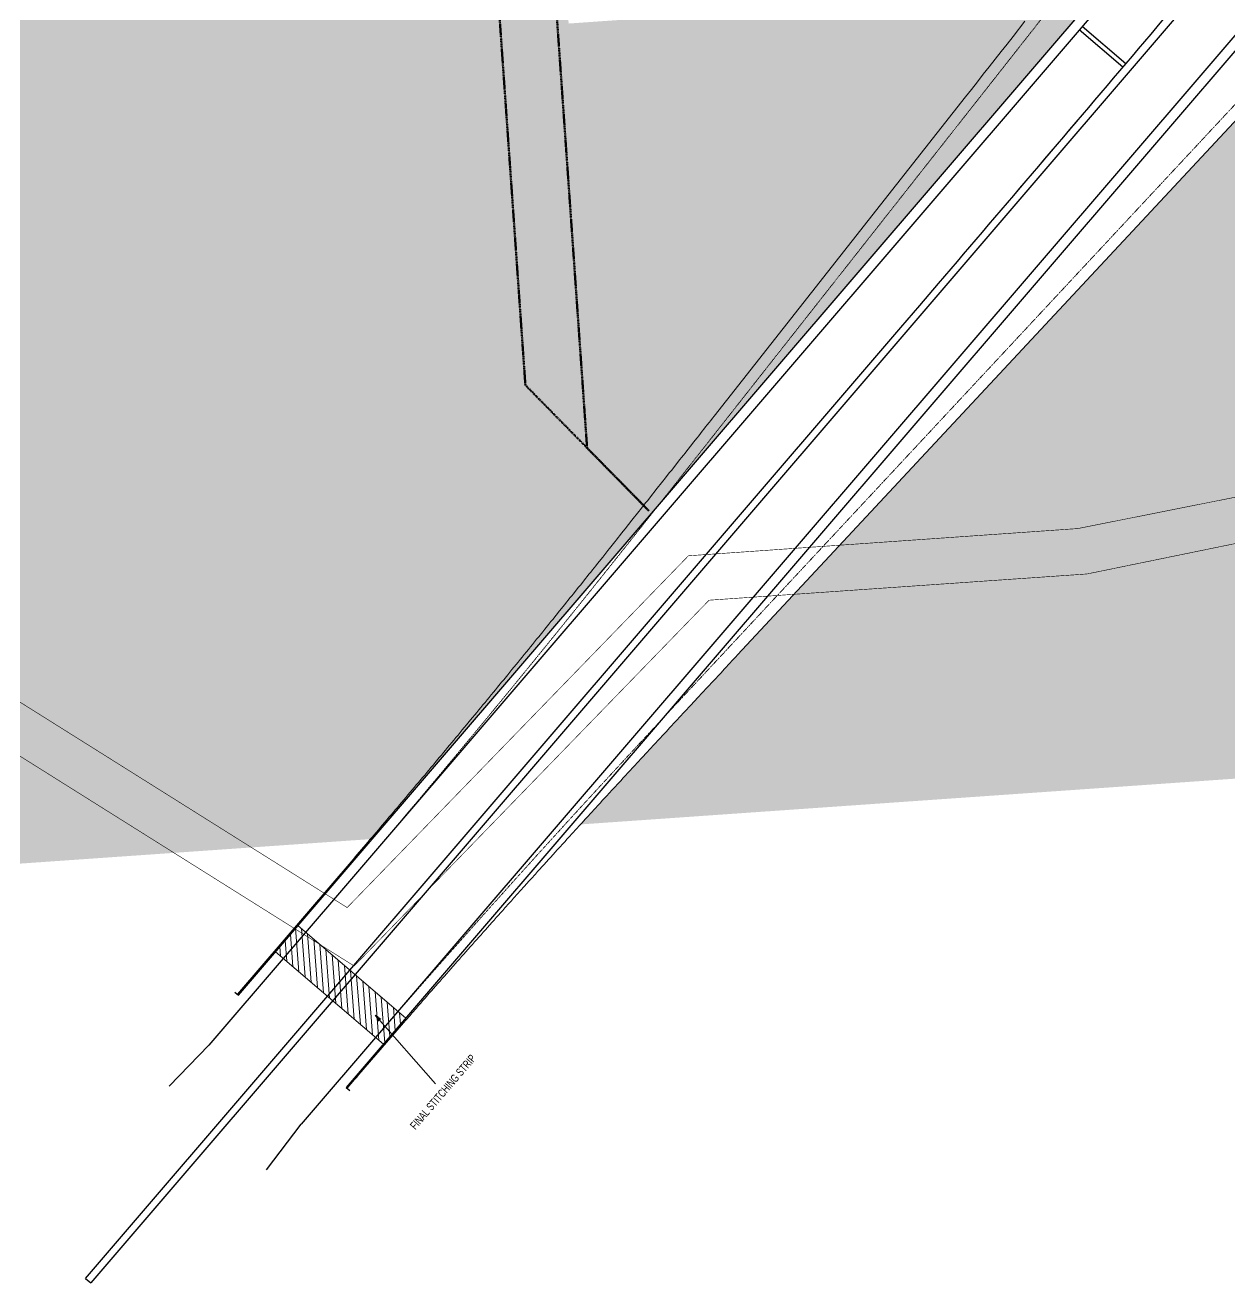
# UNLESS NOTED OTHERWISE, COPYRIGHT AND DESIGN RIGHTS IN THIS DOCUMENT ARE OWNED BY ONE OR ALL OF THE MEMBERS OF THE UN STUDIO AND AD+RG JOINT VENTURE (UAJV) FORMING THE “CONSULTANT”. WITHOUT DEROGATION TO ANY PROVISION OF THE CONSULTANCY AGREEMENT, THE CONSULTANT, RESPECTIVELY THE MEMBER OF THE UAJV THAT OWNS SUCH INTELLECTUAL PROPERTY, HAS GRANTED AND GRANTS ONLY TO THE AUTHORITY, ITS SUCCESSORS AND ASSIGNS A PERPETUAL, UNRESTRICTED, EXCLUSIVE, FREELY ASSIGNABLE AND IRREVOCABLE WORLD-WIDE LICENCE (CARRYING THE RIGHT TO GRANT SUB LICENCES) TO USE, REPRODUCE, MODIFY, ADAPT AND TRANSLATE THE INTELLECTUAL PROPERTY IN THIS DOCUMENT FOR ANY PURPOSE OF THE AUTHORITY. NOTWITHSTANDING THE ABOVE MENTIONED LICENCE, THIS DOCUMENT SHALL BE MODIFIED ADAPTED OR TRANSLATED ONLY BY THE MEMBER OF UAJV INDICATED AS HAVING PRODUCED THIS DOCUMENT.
# Model space of a CAD drawing. Header units: millimetres. Extents: x 833941507 to 1669051331, y 817666127 to 1636299673.
# Drawn here: x 834334598 to 834439962, y 817846362 to 817956328 of the extents above; entities that cross this region are included whole.
import ezdxf
from ezdxf.enums import TextEntityAlignment as Align

# ---------------------------------------------------------------- set-up
doc = ezdxf.new("R2010")
doc.units = ezdxf.units.MM
doc.header["$LTSCALE"] = 3
for name, pattern in [('3A35X-MAGP-P-MP-B02A$0$Double dash', [24.5, 10, -3, 2, -3, 2, -4.5]), ('AEL TUNNEL$0$DGN Style 5', [4.49075, 1.924607, -2.566143]), ('DASH', [0.35, 0.25, -0.1])]:
    doc.linetypes.add(name, pattern=pattern)
for name, color, linetype, lineweight in [('3A35X-MAGP-P-MP-B02A$0$C-910-M_SITE_BOUND', 252, '3A35X-MAGP-P-MP-B02A$0$Double dash', 70), ('AEL TUNNEL$0$Level 14', 253, 'Continuous', 0), ('AEL TUNNEL$0$Level 17', 253, 'Continuous', 0), ('AEL TUNNEL$0$Level 18', 253, 'Continuous', 0), ('AEL TUNNEL$0$Level 57', 253, 'Continuous', 0), ('DraftConditionLine_WWR_20160425', 7, 'DASH', 0), ('UAJ-23FLOR-h', 251, 'Continuous', 9)]:
    doc.layers.add(name, color=color, linetype=linetype, lineweight=lineweight)
doc.layers.add('UAJ-00XREF', color=7, linetype='Continuous')
doc.styles.add('AEL TUNNEL$0$Style-ENGINEERING', font='ENGINEERING.shx')

# ---------------------------------------------------------------- blocks, each defined once
blk = doc.blocks.new('AEL TUNNEL$0$ARROW1')
at = {"layer": 'AEL TUNNEL$0$Level 57', "linetype": 'Continuous', "lineweight": 0}
for p, q in [((-0.3, 0.07), (-0.278, 0.07)), ((-0.3, 0.05), (-0.199, 0.05)), ((-0.3, 0.03), (-0.119, 0.03)), ((-0.3, 0.01), (-0.039, 0.01)), ((-0.3, -0.01), (-0.041, -0.01)), ((-0.3, -0.03), (-0.121, -0.03)), ((-0.3, -0.05), (-0.201, -0.05)), ((-0.3, -0.07), (-0.282, -0.07))]:
    blk.add_line(p, q, dxfattribs=at)
blk.add_solid([(-0.3, -0.075), (0, 0), (-0.3, 0.075)], dxfattribs=at)
blk = doc.blocks.new('GBP-LTC-LB01')
at = {"layer": 'UAJ-23FLOR-h'}
h = blk.add_hatch(dxfattribs=at)
h.set_pattern_fill('EARTH,_O', color=256, scale=180, angle=45)
h.set_pattern_definition([(48.9989, (834576001.8, 818046085.3), (-112.727, 1612.5107), [1143, -1143]), (48.9989, (834575678.3, 818046366.6), (-112.727, 1612.5107), [1143, -1143]), (48.9989, (834575354.8, 818046647.8), (-112.727, 1612.5107), [1143, -1143]), (138.9989, (834575340.7, 818046849.3), (-1612.5107, -112.727), [1143, -1143]), (138.9989, (834575621.9, 818047172.8), (-1612.5107, -112.727), [1143, -1143]), (138.9989, (834575903.1, 818047496.3), (-1612.5107, -112.727), [1143, -1143])])
h.paths.add_polyline_path([(834572173, 818200349), (834310584, 818182062), (834331502, 817882832), (834364940, 817885169), (834473096, 818011284), (834480534, 818020120), (834485095, 818025710), (834491376, 818033619), (834497063, 818041013), (834493146, 818043679), (834512789, 818074029), (834518712, 818083675), (834526231, 818096325), (834534646, 818111073), (834545956, 818131981), (834557205, 818154199), (834564040, 818168497), (834570941, 818183576), (834578368, 818200696)])
h.paths.add_polyline_path([(834382131, 817956470), (834418269, 817958996), (834422062, 817963856), (834428403, 817964299), (834467239, 818010696), (834466445, 818021739), (834476098, 818035709), (834485267, 818048983), (834487015, 818051460), (834497268, 818067303), (834492893, 818129890), (834448057, 818126756), (834416897, 818105052), (834382061, 818080789), (834386167, 818022059), (834377588, 818021459)], flags=16)
edge = h.paths.add_edge_path(flags=16)
edge.add_line((834540292, 818142076), (834533466, 818141614))
edge.add_line((834533466, 818141614), (834523258, 818143863))
edge.add_line((834523258, 818143863), (834525897, 818155839))
edge.add_arc((834558382, 818267025), 115835, 237.2184, 253.71313, ccw=False)
edge.add_line((834495665, 818169638), (834498268, 818132357))
edge.add_line((834498268, 818132357), (834496346, 818130135))
edge.add_line((834496346, 818130135), (834492880, 818129893))
edge.add_line((834492880, 818129893), (834494230, 818110588))
edge.add_line((834494230, 818110588), (834496326, 818110708))
edge.add_line((834496326, 818110708), (834498420, 818080754))
edge.add_line((834498420, 818080754), (834498046, 818080727))
edge.add_line((834498046, 818080727), (834498255, 818077746))
edge.add_line((834498255, 818077746), (834503061, 818078082))
edge.add_line((834503061, 818078082), (834504980, 818081212))
edge.add_line((834504980, 818081212), (834509429, 818088471))
edge.add_line((834509429, 818088471), (834515217, 818097914))
edge.add_line((834515217, 818097914), (834526067, 818116416))
edge.add_line((834526067, 818116416), (834532489, 818127889))
edge.add_line((834532489, 818127889), (834534831, 818132146))
edge.add_line((834534831, 818132146), (834540292, 818142076))
h = blk.add_hatch(dxfattribs=at)
h.set_pattern_fill('EARTH,_O', color=256, scale=180, angle=45)
h.set_pattern_definition([(45.0000001, (-1082349.7, 54794.9), (-3e-06, 1616.4461018), [1143, -1143]), (45.0000001, (-1082652.8, 55098), (-3e-06, 1616.4461018), [1143, -1143]), (45.0000001, (-1082955.9, 55401.1), (-3e-06, 1616.4461018), [1143, -1143]), (135.0000001, (-1082955.9, 55603.1), (-1616.4461018, -3e-06), [1143, -1143]), (135.0000001, (-1082652.8, 55906.2), (-1616.4461018, -3e-06), [1143, -1143]), (135.0000001, (-1082349.7, 56209.3), (-1616.4461018, -3e-06), [1143, -1143])])
h.paths.add_polyline_path([(834669469, 818015499), (834651081, 818014214), (834651091, 818014066), (834669480, 818015352)], flags=16)
edge = h.paths.add_edge_path()
edge.add_arc((834611764, 818123015), 22001, 94.00072, 118.68868)
edge.add_line((834601202, 818142316), (834593918, 818141228))
edge.add_arc((834611768, 818123014), 25503, 93.99716, 134.42127, ccw=False)
edge.add_line((834609991, 818148455), (834618164, 818149026))
edge.add_line((834618164, 818149026), (834618408, 818145535))
edge.add_line((834618408, 818145535), (834616365, 818145392))
edge.add_line((834616365, 818145392), (834616609, 818141901))
edge.add_line((834616609, 818141901), (834611622, 818141552))
edge.add_line((834611622, 818141552), (834611378, 818145043))
edge.add_line((834611378, 818145043), (834610229, 818144963))
h.paths.add_polyline_path([(834673233, 818197366), (834607546, 818192774), (834599172, 818174435), (834588349, 818152375), (834578622, 818133891), (834568418, 818115665), (834556457, 818095618), (834546606, 818080042), (834532219, 818058624), (834523692, 818046596), (834515684, 818035708), (834508244, 818025930), (834500656, 818016266), (834489787, 818002934), (834483448, 817995421), (834478638, 817989842), (834458454, 817967379), (834441506, 817949096), (834383076, 817886437), (834482027, 817893355), (834551919, 817920009), (834634905, 817930637), (834634023, 817939309), (834633770, 817941796), (834633578, 817943687), (834508697, 817930984), (834507053, 817930191), (834506409, 817939427), (834507657, 817945567), (834503417, 818006767), (834503064, 818011763), (834514053, 818025792), (834520785, 818034889), (834526319, 818042437), (834532382, 818050706), (834536346, 818056473), (834542258, 818065226), (834550406, 818077287), (834561579, 818095002), (834574523, 818117080), (834587769, 818140310), (834609774, 818143595), (834610002, 818140336), (834634253, 818142031), (834636807, 818105492), (834642791, 818105914), (834646279, 818056033), (834640293, 818055614), (834643382, 818011425), (834641138, 818011268), (834645776, 817944928), (834639048, 817944244), (834640362, 817931328), (834651070, 817932707), (834650588, 817936476), (834685106, 817940897), (834685588, 817937128), (834691374, 817937869)])
at = {"layer": 'AEL TUNNEL$0$Level 14', "linetype": 'Continuous', "lineweight": 13, "flags": 128}
for points in [[(834416836, 817950048), (834417358, 817950709), (834417879, 817951371), (834418400, 817952032), (834418921, 817952694), (834419442, 817953355), (834419962, 817954017), (834420483, 817954678), (834421004, 817955340), (834422045, 817956663)], [(834394859, 817922146), (834416837, 817950048)], [(834441513, 817949103), (834396914, 817901277)], [(834380586, 817904177), (834380737, 817904365), (834381040, 817904741), (834381343, 817905116), (834381797, 817905679), (834381948, 817905867), (834382099, 817906055), (834382250, 817906244), (834382402, 817906432), (834382552, 817906619), (834382703, 817906807), (834383005, 817907184), (834383156, 817907372), (834383458, 817907749), (834383608, 817907937), (834383759, 817908126), (834383910, 817908314), (834384061, 817908503), (834384211, 817908691), (834384512, 817909068), (834384663, 817909257), (834385114, 817909823), (834385566, 817910390), (834385716, 817910578), (834386167, 817911146), (834386317, 817911334), (834386468, 817911523), (834386618, 817911712), (834386768, 817911901), (834387068, 817912280), (834387669, 817913036), (834388269, 817913794), (834388419, 817913983), (834388569, 817914173), (834388719, 817914362), (834388868, 817914551), (834389019, 817914741), (834389318, 817915120), (834389468, 817915310), (834389618, 817915500), (834389768, 817915689), (834390367, 817916448), (834390517, 817916638), (834390667, 817916827), (834390966, 817917207), (834391116, 817917397), (834391416, 817917776), (834391565, 817917966), (834391865, 817918346), (834392015, 817918536), (834392165, 817918726), (834392314, 817918915), (834392464, 817919105), (834392913, 817919676), (834393063, 817919866), (834393362, 817920245), (834393512, 817920435), (834393811, 817920815), (834393961, 817921005), (834394111, 817921196), (834394260, 817921386), (834394410, 817921576), (834394560, 817921766), (834394710, 817921956), (834394859, 817922146)], [(834363273, 817883380), (834363459, 817883597), (834363645, 817883813), (834364016, 817884246), (834364200, 817884463), (834364386, 817884679), (834364571, 817884896), (834364755, 817885112), (834364940, 817885329), (834365125, 817885546), (834365495, 817885980), (834365679, 817886197), (834365863, 817886413), (834366232, 817886848), (834366417, 817887065), (834366601, 817887282), (834366785, 817887500), (834366969, 817887716), (834367153, 817887934), (834367337, 817888152), (834367705, 817888587), (834367889, 817888805), (834368072, 817889022), (834368440, 817889458), (834368623, 817889675), (834368807, 817889893), (834368990, 817890111), (834369357, 817890548), (834369540, 817890765), (834369723, 817890984), (834369906, 817891202), (834370089, 817891420), (834370272, 817891639), (834370455, 817891857), (834370820, 817892294), (834371003, 817892513), (834371185, 817892731), (834371368, 817892950), (834371550, 817893169), (834371915, 817893607), (834372098, 817893826), (834372280, 817894044), (834372462, 817894263), (834372644, 817894483), (834372826, 817894701), (834373008, 817894921), (834373189, 817895140), (834373553, 817895579), (834373735, 817895798), (834373916, 817896017), (834374097, 817896237), (834374279, 817896457), (834374460, 817896676), (834374641, 817896896), (834374823, 817897116), (834375004, 817897336), (834375185, 817897556), (834375366, 817897775), (834375547, 817897996), (834375728, 817898216), (834375909, 817898436), (834376270, 817898876), (834376450, 817899096), (834376812, 817899537), (834376992, 817899757), (834377172, 817899978), (834377533, 817900419), (834377713, 817900640), (834377893, 817900861), (834378073, 817901081), (834378253, 817901302), (834378433, 817901523), (834378613, 817901744), (834378793, 817901965), (834378972, 817902186), (834379152, 817902407), (834379331, 817902628), (834379511, 817902849), (834379870, 817903292), (834380049, 817903513), (834380407, 817903956), (834380586, 817904178)], [(834396914, 817901277), (834396749, 817901100), (834396584, 817900923), (834396419, 817900746), (834396254, 817900569), (834396089, 817900392), (834395924, 817900215), (834395759, 817900038), (834395429, 817899684), (834395264, 817899507), (834394934, 817899154), (834394770, 817898977), (834394604, 817898800), (834394440, 817898623), (834394274, 817898446), (834394110, 817898269), (834393945, 817898092), (834393780, 817897915), (834393450, 817897561), (834392791, 817896853), (834392626, 817896676), (834392462, 817896499), (834392297, 817896323), (834392132, 817896145), (834391968, 817895968), (834391474, 817895437), (834391309, 817895260), (834391145, 817895083), (834390980, 817894906), (834390652, 817894552), (834390487, 817894375), (834390322, 817894198), (834390158, 817894021), (834389994, 817893844), (834389665, 817893489), (834389501, 817893312), (834389336, 817893135), (834388844, 817892604), (834388680, 817892426), (834388515, 817892249), (834388188, 817891895), (834387859, 817891540), (834387695, 817891363), (834387532, 817891185), (834387368, 817891008), (834387040, 817890653), (834386876, 817890476), (834386712, 817890298), (834386549, 817890121), (834386385, 817889944), (834386221, 817889766), (834386058, 817889589), (834385894, 817889411), (834385731, 817889233), (834385404, 817888878), (834385077, 817888523), (834384914, 817888345), (834384751, 817888168), (834384424, 817887812), (834384098, 817887456), (834383772, 817887101), (834383609, 817886923), (834383283, 817886567), (834383120, 817886389), (834382794, 817886033), (834382469, 817885677), (834382144, 817885320), (834381982, 817885142), (834381819, 817884964), (834381657, 817884786), (834381332, 817884428)], [(834381332, 817884429), (834381140, 817884218), (834380949, 817884007), (834380566, 817883585), (834380375, 817883374), (834379992, 817882952), (834379801, 817882741), (834379610, 817882530), (834379418, 817882318), (834379227, 817882107), (834378845, 817881684), (834378655, 817881473), (834378273, 817881049), (834377892, 817880625), (834377702, 817880414), (834377321, 817879990), (834377131, 817879778), (834376940, 817879566), (834376560, 817879141), (834376370, 817878929), (834376180, 817878717), (834375990, 817878505), (834375800, 817878292), (834375610, 817878080), (834375421, 817877867), (834375041, 817877442), (834374852, 817877229), (834374662, 817877016), (834374473, 817876804), (834374284, 817876591), (834374095, 817876378), (834373905, 817876165), (834373716, 817875952), (834373527, 817875739), (834373149, 817875312), (834372960, 817875099), (834372772, 817874885), (834372583, 817874672), (834372394, 817874459), (834372206, 817874245), (834371829, 817873818), (834371640, 817873604), (834371452, 817873390), (834371264, 817873177), (834371076, 817872963), (834370887, 817872749), (834370699, 817872535), (834370511, 817872321), (834370323, 817872106), (834370136, 817871892), (834369948, 817871678), (834369572, 817871249), (834369385, 817871035), (834369197, 817870821), (834369010, 817870607), (834368822, 817870392), (834368448, 817869962), (834368261, 817869748), (834367886, 817869318), (834367699, 817869103), (834367512, 817868888), (834367139, 817868458), (834366765, 817868027), (834366578, 817867812), (834366392, 817867597), (834366205, 817867381), (834366019, 817867166), (834365833, 817866951), (834365647, 817866735), (834365460, 817866519), (834365274, 817866304), (834365088, 817866088), (834364902, 817865872), (834364716, 817865656), (834364530, 817865440), (834364344, 817865225), (834364159, 817865009), (834363787, 817864576), (834363602, 817864360), (834363416, 817864144)], [(834353167, 817871593), (834363273, 817883380)], [(834363416, 817864144), (834362754, 817863372)]]:
    blk.add_lwpolyline(points, dxfattribs=at)
at = {"layer": 'AEL TUNNEL$0$Level 17', "linetype": 'AEL TUNNEL$0$DGN Style 5', "lineweight": 13, "flags": 128}
for points in [[(834417619, 817949423), (834418140, 817950084), (834418661, 817950746), (834419182, 817951408), (834419703, 817952069), (834420224, 817952730), (834420744, 817953392), (834421266, 817954054), (834421786, 817954715), (834422828, 817956038), (834423348, 817956700), (834423869, 817957361), (834424389, 817958023), (834424910, 817958685), (834425430, 817959347), (834425950, 817960008), (834426470, 817960670), (834426990, 817961332), (834427510, 817961994), (834428029, 817962656), (834428549, 817963318), (834429068, 817963981), (834429588, 817964643), (834430107, 817965305), (834430626, 817965968), (834431145, 817966631), (834431663, 817967293), (834432182, 817967956), (834432700, 817968619), (834433218, 817969282), (834433736, 817969945), (834434254, 817970608), (834434771, 817971272), (834435288, 817971935), (834435806, 817972599), (834436322, 817973263), (834436839, 817973927), (834437356, 817974591), (834437872, 817975255), (834438388, 817975920), (834438903, 817976584), (834439419, 817977249), (834439934, 817977914), (834440449, 817978579), (834440964, 817979244), (834441478, 817979910), (834441992, 817980576), (834442506, 817981241), (834443019, 817981907), (834443532, 817982574), (834444045, 817983240), (834444558, 817983907), (834445070, 817984574), (834445582, 817985241), (834446094, 817985908), (834446605, 817986576), (834447116, 817987244), (834447626, 817987912), (834448136, 817988580), (834448646, 817989249), (834449156, 817989918), (834449665, 817990587), (834450174, 817991256), (834450682, 817991926), (834451190, 817992596), (834451697, 817993266), (834452204, 817993936), (834452711, 817994607), (834453217, 817995278), (834453723, 817995949), (834454228, 817996621), (834454734, 817997293), (834455238, 817997965), (834455742, 817998638), (834456246, 817999310), (834456749, 817999984), (834457252, 818000657), (834457754, 818001331), (834458256, 818002005), (834458757, 818002679), (834459258, 818003354), (834459758, 818004029), (834460258, 818004705), (834460757, 818005381), (834461256, 818006057), (834461754, 818006733), (834462252, 818007410), (834462749, 818008088), (834463246, 818008765), (834463742, 818009443), (834464237, 818010122), (834464732, 818010800), (834465227, 818011480), (834465721, 818012159), (834466214, 818012840)], [(834448237, 817972186), (834340344, 817846362)], [(834411193, 817929907), (834411742, 817930547), (834412290, 817931186), (834412838, 817931825), (834414482, 817933744), (834416127, 817935662), (834416675, 817936302), (834417223, 817936942), (834417771, 817937582), (834418319, 817938221), (834418866, 817938861), (834419414, 817939502), (834419962, 817940142), (834420509, 817940782), (834421057, 817941422), (834421604, 817942063), (834422152, 817942704), (834422699, 817943345), (834423246, 817943985), (834423793, 817944627), (834424340, 817945268), (834424886, 817945909), (834425433, 817946551), (834425979, 817947192), (834426526, 817947834), (834427071, 817948476), (834427618, 817949118), (834428163, 817949761), (834428709, 817950403), (834429254, 817951046), (834429799, 817951689), (834430344, 817952332), (834430889, 817952975), (834431434, 817953619), (834431978, 817954262), (834432522, 817954906), (834433066, 817955551), (834433610, 817956195), (834434153, 817956840), (834434696, 817957485), (834435239, 817958130), (834435782, 817958776), (834436324, 817959421), (834439832, 817963602)], [(834440781, 817949785), (834396183, 817901959)], [(834395641, 817921521), (834417619, 817949423)], [(834381364, 817903549), (834381516, 817903737), (834381819, 817904113), (834382122, 817904489), (834382576, 817905053), (834382727, 817905241), (834382879, 817905429), (834383030, 817905617), (834383181, 817905806), (834383332, 817905994), (834383483, 817906182), (834383786, 817906559), (834383936, 817906747), (834384239, 817907124), (834384389, 817907313), (834384540, 817907501), (834384691, 817907690), (834384842, 817907879), (834384993, 817908067), (834385294, 817908445), (834385445, 817908633), (834385897, 817909200), (834386348, 817909767), (834386499, 817909956), (834386950, 817910523), (834387100, 817910712), (834387251, 817910901), (834387401, 817911090), (834387551, 817911279), (834387852, 817911658), (834388452, 817912415), (834389053, 817913173), (834389203, 817913363), (834389353, 817913553), (834389503, 817913742), (834389653, 817913931), (834389803, 817914121), (834390103, 817914500), (834390253, 817914690), (834390403, 817914880), (834390553, 817915069), (834391152, 817915828), (834391302, 817916018), (834391452, 817916208), (834391752, 817916587), (834391902, 817916777), (834392201, 817917157), (834392351, 817917347), (834392650, 817917727), (834392800, 817917917), (834392950, 817918107), (834393100, 817918296), (834393249, 817918486), (834393699, 817919057), (834393849, 817919247), (834394148, 817919626), (834394297, 817919816), (834394597, 817920196), (834394746, 817920387), (834394896, 817920577), (834395046, 817920767), (834395196, 817920957), (834395346, 817921147), (834395496, 817921337), (834395645, 817921527)], [(834364028, 817882723), (834364404, 817883163), (834364775, 817883596), (834364961, 817883813), (834365146, 817884030), (834365331, 817884246), (834365516, 817884463), (834365701, 817884680), (834365886, 817884897), (834366256, 817885332), (834366441, 817885549), (834366625, 817885766), (834366995, 817886201), (834367179, 817886418), (834367364, 817886636), (834367548, 817886853), (834367732, 817887070), (834367917, 817887288), (834368101, 817887506), (834368469, 817887942), (834368653, 817888159), (834368837, 817888377), (834369205, 817888813), (834369388, 817889031), (834369572, 817889249), (834369755, 817889468), (834370122, 817889904), (834370306, 817890122), (834370489, 817890341), (834370672, 817890559), (834370855, 817890778), (834371039, 817890997), (834371222, 817891215), (834371588, 817891653), (834371770, 817891872), (834371953, 817892090), (834372136, 817892310), (834372319, 817892528), (834372684, 817892967), (834372866, 817893186), (834373048, 817893405), (834373231, 817893624), (834373413, 817893844), (834373595, 817894063), (834373777, 817894282), (834373959, 817894502), (834374323, 817894941), (834374505, 817895161), (834374686, 817895380), (834374868, 817895600), (834375050, 817895820), (834375231, 817896040), (834375413, 817896260), (834375594, 817896480), (834375776, 817896700), (834375957, 817896920), (834376138, 817897140), (834376319, 817897360), (834376500, 817897581), (834376681, 817897801), (834377043, 817898242), (834377224, 817898462), (834377586, 817898904), (834377766, 817899124), (834377946, 817899345), (834378308, 817899786), (834378488, 817900007), (834378668, 817900229), (834378848, 817900450), (834379028, 817900670), (834379208, 817900891), (834379388, 817901113), (834379568, 817901334), (834379748, 817901555), (834379928, 817901776), (834380108, 817901998), (834380287, 817902219), (834380647, 817902663), (834380826, 817902884), (834381184, 817903327), (834381364, 817903549)], [(834396183, 817901959), (834396018, 817901782), (834395853, 817901605), (834395688, 817901428), (834395523, 817901251), (834395358, 817901074), (834395193, 817900897), (834395028, 817900720), (834394698, 817900366), (834394533, 817900189), (834394203, 817899836), (834394038, 817899659), (834393873, 817899482), (834393708, 817899305), (834393543, 817899128), (834393378, 817898951), (834393214, 817898774), (834393049, 817898597), (834392719, 817898243), (834392060, 817897535), (834391895, 817897358), (834391730, 817897181), (834391566, 817897004), (834391401, 817896827), (834391236, 817896650), (834390742, 817896118), (834390577, 817895941), (834390413, 817895764), (834390248, 817895587), (834389919, 817895233), (834389754, 817895056), (834389590, 817894879), (834389426, 817894701), (834389261, 817894524), (834388932, 817894170), (834388768, 817893993), (834388604, 817893815), (834388111, 817893284), (834387946, 817893106), (834387782, 817892929), (834387454, 817892574), (834387126, 817892219), (834386962, 817892042), (834386797, 817891864), (834386633, 817891687), (834386306, 817891332), (834386142, 817891154), (834385978, 817890977), (834385814, 817890800), (834385650, 817890622), (834385486, 817890444), (834385323, 817890267), (834385159, 817890089), (834384995, 817889911), (834384668, 817889556), (834384341, 817889200), (834384178, 817889022), (834384014, 817888844), (834383688, 817888488), (834383361, 817888133), (834383035, 817887777), (834382872, 817887599), (834382545, 817887242), (834382382, 817887064), (834382057, 817886708), (834381731, 817886351), (834381406, 817885994), (834381243, 817885816), (834381080, 817885637), (834380918, 817885459), (834380592, 817885101)], [(834380592, 817885101), (834380400, 817884890), (834380209, 817884679), (834379825, 817884257), (834379634, 817884046), (834379250, 817883623), (834379059, 817883412), (834378868, 817883200), (834378676, 817882989), (834378485, 817882777), (834378103, 817882354), (834377912, 817882142), (834377530, 817881718), (834377148, 817881294), (834376958, 817881082), (834376576, 817880658), (834376386, 817880446), (834376196, 817880233), (834375815, 817879808), (834375625, 817879596), (834375434, 817879383), (834375244, 817879171), (834375054, 817878958), (834374864, 817878745), (834374674, 817878533), (834374295, 817878107), (834374105, 817877894), (834373915, 817877681), (834373726, 817877468), (834373536, 817877255), (834373347, 817877042), (834373157, 817876828), (834372968, 817876615), (834372779, 817876402), (834372400, 817875975), (834372211, 817875761), (834372022, 817875548), (834371834, 817875334), (834371645, 817875120), (834371456, 817874907), (834371078, 817874479), (834370890, 817874265), (834370701, 817874051), (834370513, 817873837), (834370324, 817873623), (834370136, 817873409), (834369948, 817873195), (834369760, 817872980), (834369571, 817872766), (834369383, 817872552), (834369195, 817872337), (834368819, 817871908), (834368632, 817871693), (834368444, 817871479), (834368256, 817871264), (834368069, 817871049), (834367694, 817870619), (834367506, 817870404), (834367132, 817869974), (834366945, 817869759), (834366757, 817869544), (834366383, 817869113), (834366009, 817868682), (834365822, 817868467), (834365636, 817868251), (834365449, 817868036), (834365262, 817867820), (834365076, 817867604), (834364890, 817867389), (834364703, 817867173), (834364517, 817866957), (834364330, 817866741), (834364144, 817866525), (834363958, 817866309), (834363772, 817866092), (834363586, 817865876), (834363400, 817865661), (834363028, 817865227), (834362842, 817865011), (834362657, 817864795)]]:
    blk.add_lwpolyline(points, dxfattribs=at)
at = {"layer": 'AEL TUNNEL$0$Level 18', "linetype": 'Continuous', "lineweight": 30}
for p, q in [((834430869, 817952952), (834427054, 817956223)), ((834430609, 817952648), (834426794, 817955920)), ((834352939, 817871788), (834353250, 817871522)), ((834347188, 817863546), (834350671, 817867147)), ((834362678, 817863437), (834362982, 817863177)), ((834355713, 817856237), (834358740, 817860227)), ((834339888, 817846753), (834340344, 817846362))]:
    blk.add_line(p, q, dxfattribs=at)
at = {"layer": 'AEL TUNNEL$0$Level 18', "linetype": 'Continuous', "lineweight": 30, "flags": 128}
for points in [[(834473093, 818011296), (834363341, 817883305)], [(834473776, 818010710), (834364024, 817882719)], [(834451987, 817968970), (834358740, 817860226)], [(834452671, 817968384), (834362678, 817863437)], [(834411193, 817929907), (834411742, 817930547), (834412290, 817931186), (834412838, 817931825), (834414482, 817933744), (834416127, 817935662), (834416675, 817936302), (834417223, 817936942), (834417771, 817937582), (834418319, 817938221), (834418866, 817938861), (834419414, 817939502), (834419962, 817940142), (834420509, 817940782), (834421057, 817941422), (834421604, 817942063), (834422152, 817942704), (834422699, 817943345), (834423246, 817943985), (834423793, 817944627), (834424340, 817945268), (834424886, 817945909), (834425433, 817946551), (834425979, 817947192), (834426526, 817947834), (834427071, 817948476), (834427618, 817949118), (834428163, 817949761), (834428709, 817950403), (834429254, 817951046), (834429799, 817951689), (834430344, 817952332), (834430889, 817952975), (834431434, 817953619), (834431978, 817954262), (834432522, 817954906), (834433066, 817955551), (834433610, 817956195), (834434153, 817956840)], [(834439652, 817962173), (834340344, 817846362)], [(834339888, 817846753), (834411193, 817929907)], [(834364024, 817882719), (834350670, 817867146)], [(834363341, 817883305), (834353242, 817871528)]]:
    blk.add_lwpolyline(points, dxfattribs=at)
at = {"layer": 'AEL TUNNEL$0$Level 57', "linetype": 'Continuous', "lineweight": 0}
for p, q in [((834358547, 817873566), (834358256, 817877360)), ((834358458, 817877595), (834367886, 817869510)), ((834359084, 817873106), (834358760, 817877336)), ((834357474, 817874487), (834357336, 817876286)), ((834358010, 817874026), (834357796, 817876823)), ((834359621, 817872645), (834359296, 817876876)), ((834360158, 817872185), (834359833, 817876415)), ((834360694, 817871725), (834360370, 817875955)), ((834356505, 817875317), (834365933, 817867233)), ((834356937, 817874947), (834356875, 817875749)), ((834361231, 817871264), (834360907, 817875495)), ((834361768, 817870804), (834361443, 817875035)), ((834362305, 817870344), (834361980, 817874574)), ((834362842, 817869884), (834362517, 817874114)), ((834363378, 817869423), (834363054, 817873654)), ((834363915, 817868963), (834363591, 817873193)), ((834364452, 817868503), (834364127, 817872733)), ((834364989, 817868042), (834364664, 817872273)), ((834365525, 817867582), (834365201, 817871813)), ((834366044, 817867362), (834365738, 817871352)), ((834366504, 817867898), (834366274, 817870892)), ((834366964, 817868435), (834366811, 817870432)), ((834370493, 817863760), (834365207, 817869780)), ((834367425, 817868972), (834367348, 817869971))]:
    blk.add_line(p, q, dxfattribs=at)
at = {"layer": 'DraftConditionLine_WWR_20160425', "ltscale": 10, "const_width": 50, "flags": 128}
blk.add_lwpolyline([(834158382, 817958386), (834151515, 817938770), (834189979, 817906735), (834251038, 817898858), (834280425, 817930865), (834362762, 817879173), (834392608, 817909932), (834426671, 817912314), (834452557, 817917469), (834461095, 817923229), (834486497, 817925012), (834486501, 817924962), (834490591, 817925249), (834496571, 817925421), (834500241, 817925675), (834500203, 817926224), (834513608, 817927153), (834521878, 817930278), (834575878, 817931663), (834580914, 817936193), (834583831, 817936424), (834593207, 817936658), (834710020, 817947196), (834756353, 817953000), (834789499, 817957018), (834817350, 817960423), (834833721, 817962285), (834844496, 817963363), (834852126, 817964292), (834862366, 817965664), (834879212, 817967672), (834926921, 817974872), (834958962, 817979380), (835029995, 817989765), (835066252, 817995252), (835083800, 817997605), (835095943, 817999126), (835103677, 817999787), (835135152, 818001988), (835219825, 818011625), (835223007, 818017817), (835212192, 818166131)], dxfattribs=at)
at = {"layer": 'DraftConditionLine_WWR_20160425', "ltscale": 10, "extrusion": (0, 0, -1), "const_width": 50, "flags": 128}
blk.add_lwpolyline([(-835066817, 817991292), (-835030583, 817985808), (-834959530, 817975420), (-834927498, 817970914), (-834879748, 817963707), (-834862868, 817961695), (-834852633, 817960324), (-834844937, 817959387), (-834834146, 817958308), (-834817819, 817956450), (-834789983, 817953047), (-834756842, 817949030), (-834710448, 817943219), (-834594034, 817932716), (-834584514, 817928896), (-834577456, 817927702), (-834522658, 817926296), (-834514471, 817923203), (-834500480, 817922233), (-834500442, 817922782), (-834496772, 817922528), (-834496848, 817921427), (-834492284, 817921296), (-834492138, 817923292), (-834490731, 817923252), (-834490787, 817922456), (-834486696, 817922169), (-834486777, 817921021), (-834478024, 817920410), (-834470124, 817915080), (-834454206, 817913824), (-834427470, 817908343), (-834394415, 817906049), (-834363378, 817874063), (-834281119, 817925706), (-834252583, 817894626), (-834188313, 817902917), (-834146766, 817937520), (-834154748, 817960138)], dxfattribs=at)
at = {"layer": 'AEL TUNNEL$0$Level 57', "linetype": 'Continuous', "lineweight": 0, "xscale": 2000.000166642433, "yscale": 2000.000166642433, "zscale": 2000.000166642433, "rotation": 131.2896839695205}
blk.add_blockref('AEL TUNNEL$0$ARROW1', (834365207, 817869780), dxfattribs=at)
at = {"layer": 'AEL TUNNEL$0$Level 57', "linetype": 'Continuous', "lineweight": 0, "style": 'AEL TUNNEL$0$Style-ENGINEERING', "width": 0.75}
blk.add_text('FINAL STITCHING STRIP', height=700, rotation=49.38666, dxfattribs=at).set_placement((834368197, 817860161), align=Align.TOP_LEFT)
blk = doc.blocks.new('3A35X-MAGP-P-MP-B02A')
at = {"layer": '3A35X-MAGP-P-MP-B02A$0$C-910-M_SITE_BOUND'}
for p, q in [((-5000, 143792), (-5000, 5858)), ((0, 135156), (0, 0)), ((-5000, 5858), (5002, -5860)), ((0, 0), (5002, -5860))]:
    blk.add_line(p, q, dxfattribs=at)

msp = doc.modelspace()

# ---------------------------------------------------------------- block references
msp.add_blockref('GBP-LTC-LB01', (0, 0))
at = {"layer": 'UAJ-00XREF', "rotation": 4.012827991232881}
msp.add_blockref('3A35X-MAGP-P-MP-B02A', (834383746, 817919361), dxfattribs=at)

doc.saveas('drawing.dxf')
